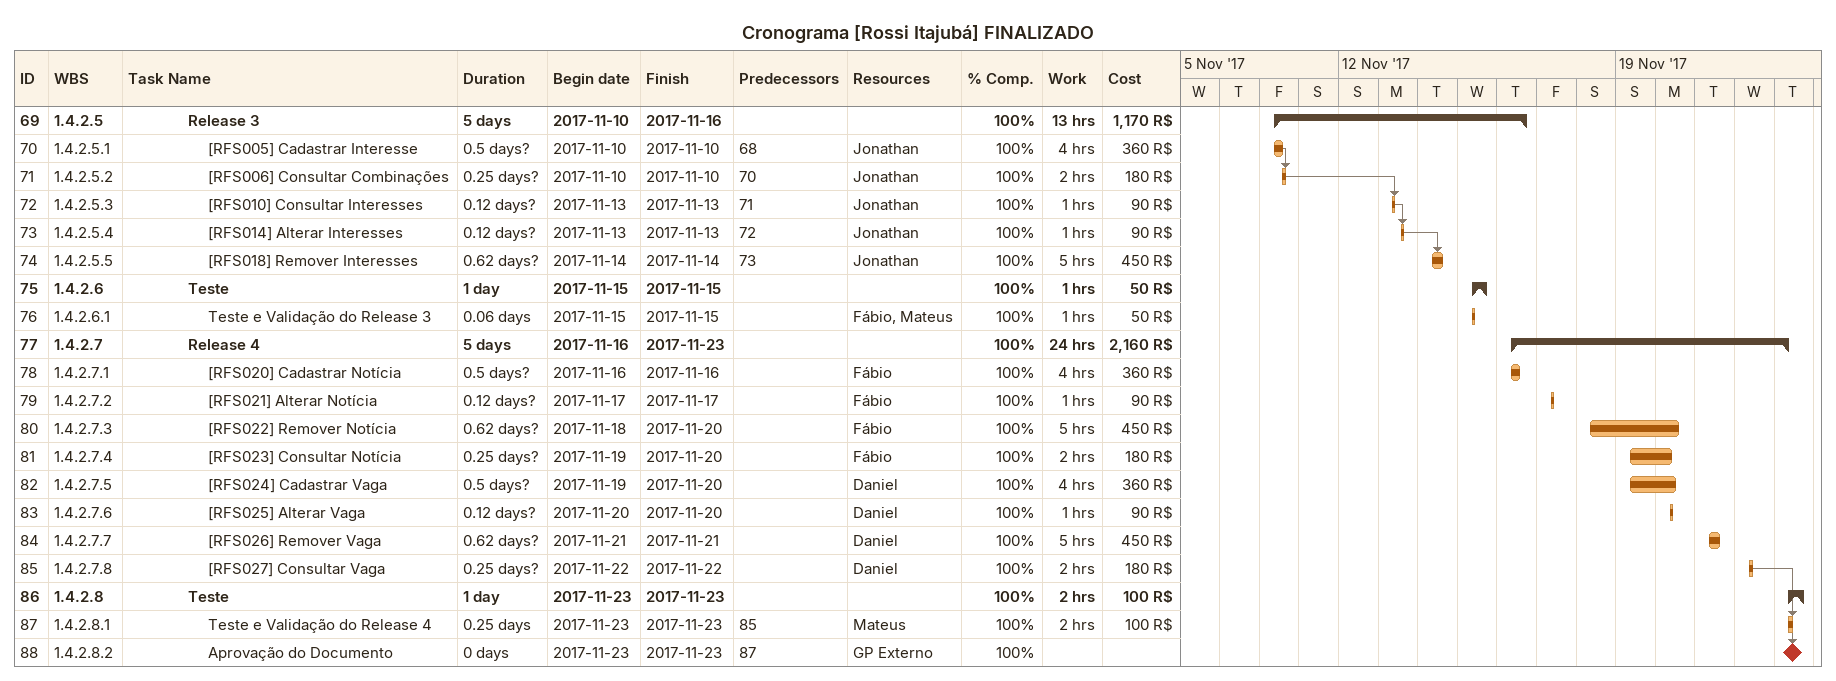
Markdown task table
Cronograma [Rossi Itajubá] FINALIZADO

| ID | WBS | Task | Duration | Start | Finish | Predecessors | Resources | % complete | Work (h) | Cost (R$) |
|---|---|---|---|---|---|---|---|---|---|---|
| 69 | 1.4.2.5 | **Release 3** | 5d | 2017-11-10 | 2017-11-16 |  |  | 100 | 13 | 1170 |
| 70 | 1.4.2.5.1 | [RFS005] Cadastrar Interesse | 0.5d? | 2017-11-10 | 2017-11-10 | 68 | Jonathan | 100 | 4 | 360 |
| 71 | 1.4.2.5.2 | [RFS006] Consultar Combinações | 0.25d? | 2017-11-10 | 2017-11-10 | 70 | Jonathan | 100 | 2 | 180 |
| 72 | 1.4.2.5.3 | [RFS010] Consultar Interesses | 0.12d? | 2017-11-13 | 2017-11-13 | 71 | Jonathan | 100 | 1 | 90 |
| 73 | 1.4.2.5.4 | [RFS014] Alterar Interesses | 0.12d? | 2017-11-13 | 2017-11-13 | 72 | Jonathan | 100 | 1 | 90 |
| 74 | 1.4.2.5.5 | [RFS018] Remover Interesses | 0.62d? | 2017-11-14 | 2017-11-14 | 73 | Jonathan | 100 | 5 | 450 |
| 75 | 1.4.2.6 | **Teste** | 1d | 2017-11-15 | 2017-11-15 |  |  | 100 | 1 | 50 |
| 76 | 1.4.2.6.1 | Teste e Validação do Release 3 | 0.06d | 2017-11-15 | 2017-11-15 |  | Fábio, Mateus | 100 | 1 | 50 |
| 77 | 1.4.2.7 | **Release 4** | 5d | 2017-11-16 | 2017-11-23 |  |  | 100 | 24 | 2160 |
| 78 | 1.4.2.7.1 | [RFS020] Cadastrar Notícia | 0.5d? | 2017-11-16 | 2017-11-16 |  | Fábio | 100 | 4 | 360 |
| 79 | 1.4.2.7.2 | [RFS021] Alterar Notícia | 0.12d? | 2017-11-17 | 2017-11-17 |  | Fábio | 100 | 1 | 90 |
| 80 | 1.4.2.7.3 | [RFS022] Remover Notícia | 0.62d? | 2017-11-18 | 2017-11-20 |  | Fábio | 100 | 5 | 450 |
| 81 | 1.4.2.7.4 | [RFS023] Consultar Notícia | 0.25d? | 2017-11-19 | 2017-11-20 |  | Fábio | 100 | 2 | 180 |
| 82 | 1.4.2.7.5 | [RFS024] Cadastrar Vaga | 0.5d? | 2017-11-19 | 2017-11-20 |  | Daniel | 100 | 4 | 360 |
| 83 | 1.4.2.7.6 | [RFS025] Alterar Vaga | 0.12d? | 2017-11-20 | 2017-11-20 |  | Daniel | 100 | 1 | 90 |
| 84 | 1.4.2.7.7 | [RFS026] Remover Vaga | 0.62d? | 2017-11-21 | 2017-11-21 |  | Daniel | 100 | 5 | 450 |
| 85 | 1.4.2.7.8 | [RFS027] Consultar Vaga | 0.25d? | 2017-11-22 | 2017-11-22 |  | Daniel | 100 | 2 | 180 |
| 86 | 1.4.2.8 | **Teste** | 1d | 2017-11-23 | 2017-11-23 |  |  | 100 | 2 | 100 |
| 87 | 1.4.2.8.1 | Teste e Validação do Release 4 | 0.25d | 2017-11-23 | 2017-11-23 | 85 | Mateus | 100 | 2 | 100 |
| 88 | 1.4.2.8.2 | Aprovação do Documento | 0d | 2017-11-23 | 2017-11-23 | 87 | GP Externo | 100 |  |  |
